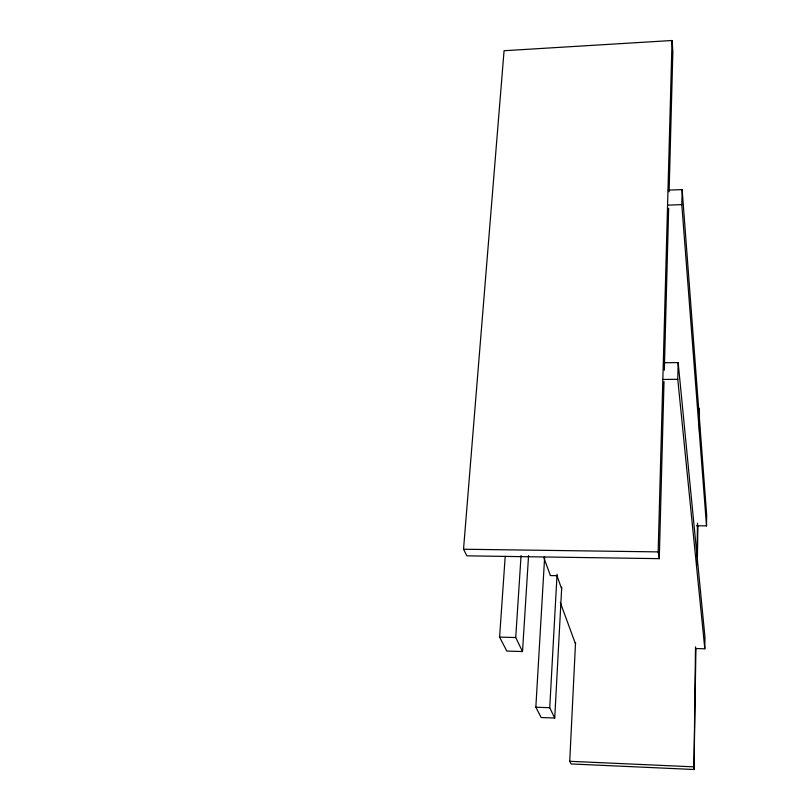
<?xml version="1.0" encoding="UTF-8"?>
<svg xmlns="http://www.w3.org/2000/svg" width="810" height="810" viewBox="0 0 810 810"><rect width="100%" height="100%" fill="white"/><g stroke="black" fill="none" stroke-linecap="round" stroke-linejoin="round"><path stroke-width="1.21" d="M695.972 648.537L704.811 648.78L704.973 637.237L678.152 362.566L663.987 362.769L664.423 366.576M696.458 525.771L706.522 525.872L706.674 515.089L682.152 189.581L668.28 190.127M575.535 642.634L569.734 761.289L571.07 763.941L693.978 769.5L695.496 646.896M696.985 556.004L697.511 523.179M699.202 419.651L699.394 408.291L699.465 430.809M693.978 769.5L695.942 648.172M697.288 564.762L697.926 525.589M704.811 648.78L677.767 379.283L678.152 362.566M706.522 525.872L681.807 204.626L682.152 189.581M659.279 558.657L658.165 551.894L672.037 40.5L504.063 50.726L463.522 549.231L466.833 555.842L659.279 558.657L664.018 381.591M664.332 370.21L668.655 208.322M669.101 191.879L672.857 51.486L672.037 40.5M544.644 557.088L535.845 707.211L541.171 717.518L554.728 718.045L561.735 587.017M554.728 718.045L549.737 707.727L557.067 574.168M505.207 556.338L499.588 637.106L506.817 651.078L522.511 651.534L528.565 555.559M522.511 651.534L515.727 637.541L521.063 555.559M667.966 205.132L681.807 204.626M662.59 379.455L677.767 379.283M463.522 549.231L658.165 551.894M550.274 575.566L556.986 575.687L561.634 588.779M499.588 637.106L515.727 637.541M535.845 707.211L549.737 707.727M569.734 761.289L693.542 766.837M543.723 557.341L550.263 575.151M560.297 602.468L575.556 644.031"/></g></svg>
